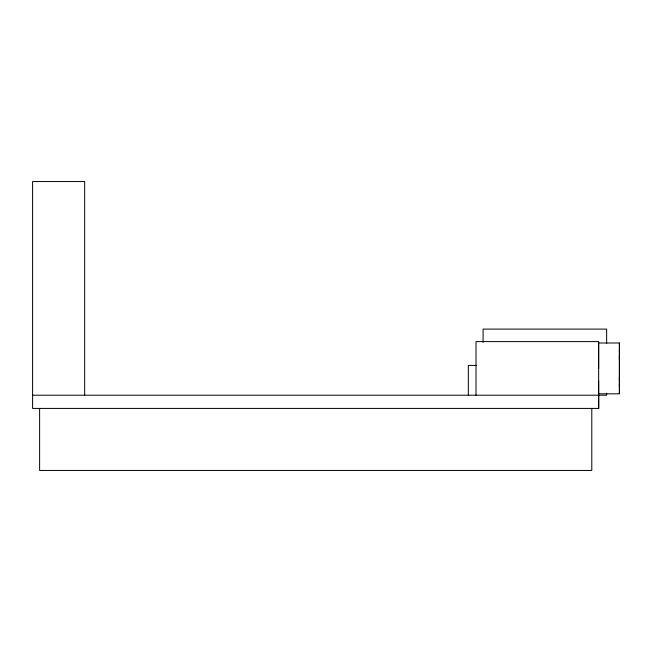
<?xml version="1.0" encoding="UTF-8"?>
<svg xmlns="http://www.w3.org/2000/svg" width="652" height="652" viewBox="0 0 652 652"><rect width="100%" height="100%" fill="white"/><g stroke="black" fill="none" stroke-linecap="round" stroke-linejoin="round"><path stroke-width="0.98" d="M598.65 368.404L598.658 342.985L619.392 342.985L619.4 359.505M619.392 342.985L619.392 393.824L598.658 393.824L598.65 381.118M619.392 385.593L619.392 386.204L619.392 383.816M476.473 365.405L468.34 365.405L468.34 395.202M32.6 395.202L606.645 395.202L606.645 393.164M619.392 393.824L619.392 377.304M619.4 355.69L619.384 381.118M606.645 343.335L606.645 329.105L483.091 329.105L483.091 342.324M598.813 395.202L598.813 408.421L32.6 408.421L32.6 181.549L84.662 181.549L84.662 395.202M598.666 395.202L598.65 341.607L476.009 341.607L476.009 395.202M598.56 395.202L598.56 408.421M591.796 408.421L591.796 470.451L39.617 470.451L39.617 408.421M619.392 350.613L619.392 351.216L619.392 350.613"/></g></svg>
